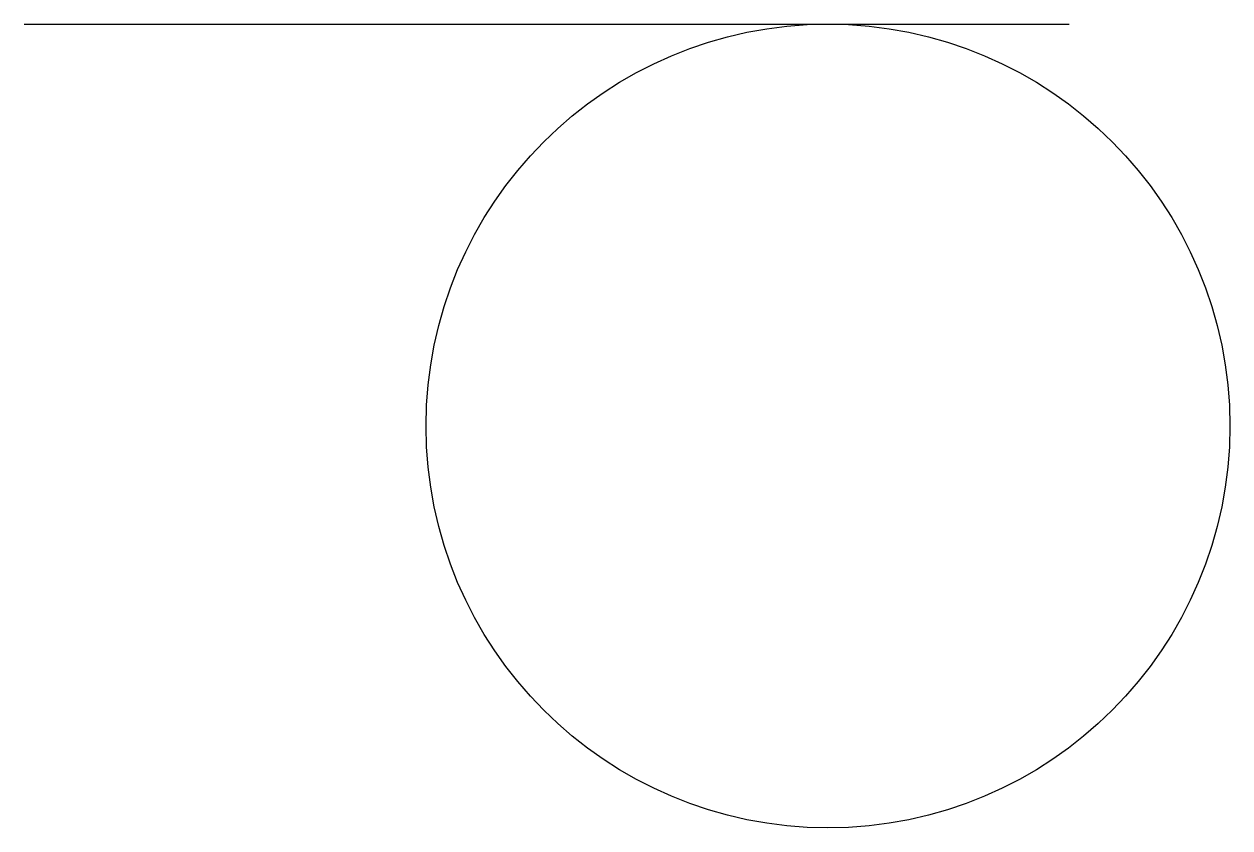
# Model space of a CAD drawing. Units: millimetres at full size, sheet at 1:100. Extents: x -15551 to 2816, y -9612 to 2633.
import ezdxf

# ---------------------------------------------------------------- set-up
doc = ezdxf.new("R2010")
doc.units = ezdxf.units.MM
doc.header["$LTSCALE"] = 100
doc.layers.add('0-0', color=7, linetype='Continuous')

msp = doc.modelspace()

# ---------------------------------------------------------------- linework, layer by layer
at = {"layer": '0-0'}
msp.add_line((-15551, 2632.7), (367.3, 2632.7), dxfattribs=at)
msp.add_circle((-3306.1, -3489.8), 6122.4, dxfattribs=at)

doc.saveas('drawing.dxf')
